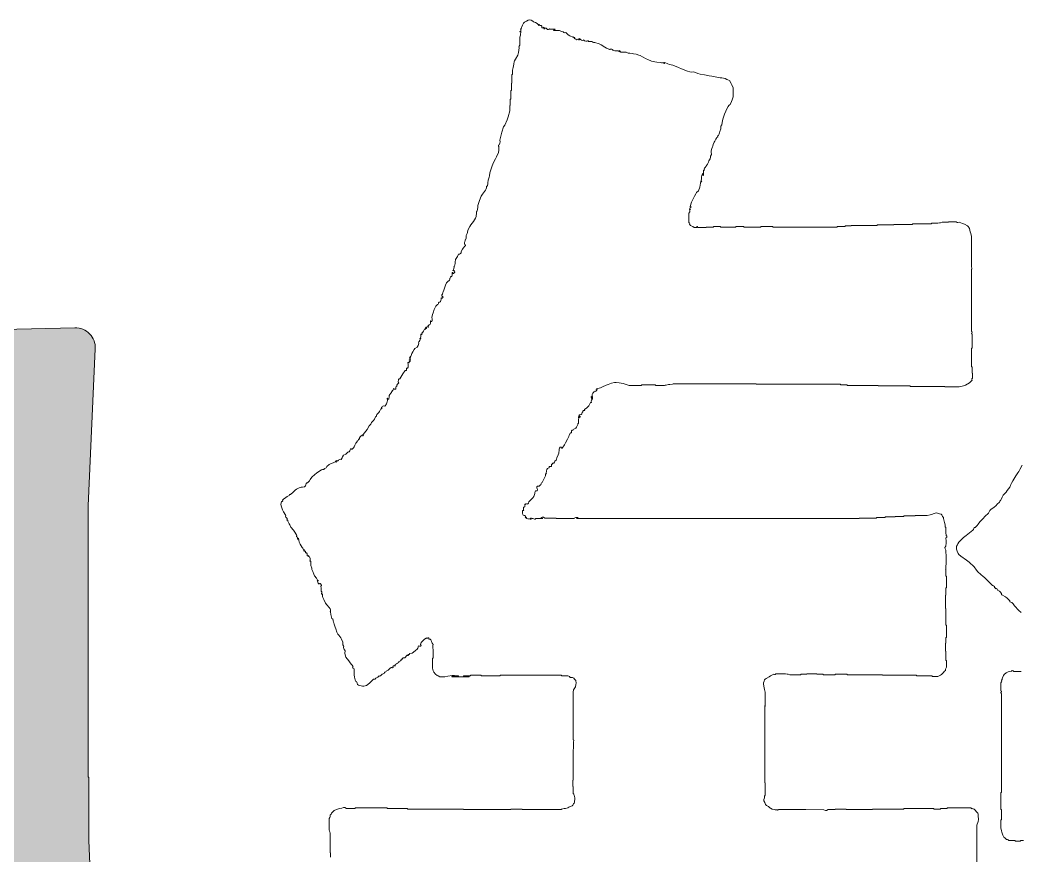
# Model space of a CAD drawing. Extents: x -2876908 to 633791, y -1383861 to 872234.
# Drawn here: x -432017 to -430781, y -1336851 to -1335818 of the extents above; entities that cross this region are included whole.
import ezdxf
from ezdxf.enums import TextEntityAlignment as Align

# ---------------------------------------------------------------- set-up
doc = ezdxf.new("R2010")
doc.units = 0
doc.header["$LTSCALE"] = 5
doc.header["$MEASUREMENT"] = 0
doc.layers.get('0').update_dxf_attribs({"linetype": 'CONTINUOUS', "lineweight": 25})
doc.layers.add('HFZT', color=5, linetype='CONTINUOUS', lineweight=15)
doc.styles.add('TSSD_NORM', font='tssdeng.shx', dxfattribs={"width": 0.7, "bigfont": 'hztxt.shx'})

# ---------------------------------------------------------------- blocks, each defined once
blk = doc.blocks.new('z')
h = blk.add_hatch(color=256)
h.paths.add_polyline_path([(298824.58, 23772.06), (298703.81, 23772.06, -0.414214), (298691.81, 23784.06), (298691.81, 23813.09), (298691.81, 23816.48), (298691.81, 23823.27), (298691.88, 23825.57), (298691.91, 23826.73), (298691.97, 23829.03), (298692.23, 23838.25), (298692.36, 23842.86), (298692.61, 23852.07), (298692.68, 23854.38), (298692.71, 23855.53), (298692.77, 23857.84), (298692.77, 23859.88), (298692.77, 23860.91), (298692.77, 23862.96), (298693.09, 23862.96), (298693.09, 23865.01), (298693.09, 23866.03), (298693.09, 23868.08), (298693.41, 23868.08), (298693.41, 23876.91), (298693.41, 23881.33), (298693.41, 23890.16), (298693.73, 23890.16), (298693.73, 23965.32), (298693.7, 24002.89), (298693.57, 24078.05), (298691.13, 24172.9, -0.429279), (298703.44, 24185.21), (298789.12, 24183.03), (298892.56, 24183.03), (298944.29, 24183.03), (299049.18, 24183.03, 0.414214), (299056.38, 24190.23), (299056.38, 24214.59), (299056.38, 24226.05), (299056.38, 24248.96), (299052.26, 24343.95, -0.427255), (299064.26, 24356.47), (299187.43, 24356.35, -0.422529), (299199.41, 24343.99), (299196.57, 24247.04), (299196.64, 24190.22, 0.413831), (299203.84, 24183.03), (299300.21, 24183.03), (299348.66, 24183.03), (299445.58, 24183.03), (299558.91, 24185.57, -0.434193), (299571.17, 24173.03), (299566.89, 24078.68), (299566.89, 24013.52), (299566.89, 23980.94), (299566.89, 23915.77), (299567.02, 23915.77), (299567.08, 23915.77), (299567.21, 23915.77), (299567.21, 23900.53), (299567.21, 23892.92), (299567.21, 23877.68), (299571.35, 23783.3, -0.427114), (299559.36, 23770.78), (299446.86, 23770.78), (299446.86, 23770.65), (299446.86, 23770.58), (299446.86, 23770.46), (299442.38, 23770.46), (299440.14, 23770.46), (299431.55, 23770.46), (299429.68, 23772.48), (299428.3, 23773.6), (299428.3, 23775.26), (299428.3, 23775.9), (299428.3, 23781.3), (299427.65, 23782.52), (299427.02, 23783.74), (299426.39, 23784.4), (299426.03, 23784.69), (299425.26, 23785.18), (299423.51, 23786.16), (299422.55, 23786.56), (299420.62, 23787.1), (299419.08, 23787.1), (299418.31, 23787.1), (299290.8, 23787.1), (299208.57, 23787.1, 0.414214), (299196.57, 23775.1), (299196.57, 23692.23), (299196.57, 23660.16), (299196.57, 23596.02), (299199.46, 23501.19, -0.423847), (299187.44, 23488.82), (299063.65, 23489.1, -0.427862), (299051.69, 23501.68), (299056.38, 23597.94), (299056.38, 23663.49), (299056.38, 23696.26), (299056.38, 23775.1, 0.414214), (299044.38, 23787.1), (299042.58, 23787.1), (299039.92, 23787.1), (299029.46, 23787.1), (298982.12, 23787.1), (298958.43, 23787.1), (298833.95, 23787.1), (298833.18, 23786.87), (298832.64, 23786.45), (298832.01, 23785.5), (298830.55, 23781.48), (298829.94, 23779.42), (298828.68, 23774.05), (298826.56, 23773.02)])
h.paths.add_polyline_path([(299203.77, 24070.04), (299298.73, 24070.04), (299331.57, 24070.04), (299422.7, 24070.04, -0.414214), (299429.9, 24062.84), (299429.9, 23979.27), (299429.9, 23955.65), (299429.9, 23910.17, -0.414214), (299422.7, 23902.97), (299290.48, 23902.97), (299203.77, 23902.97, -0.414214), (299196.57, 23910.17), (299196.57, 23960.19), (299196.57, 23984.01), (299196.57, 24062.84, -0.414214)], flags=16)
h.paths.add_polyline_path([(299056.38, 24062.52), (299056.38, 23977.67), (299056.38, 23954.85), (299056.38, 23910.49, -0.414214), (299049.18, 23903.29), (298835.04, 23903.29, -0.414214), (298827.84, 23910.49), (298827.84, 23973.45), (298827.84, 24001.16), (298827.84, 24062.52, -0.414214), (298835.04, 24069.72), (299049.18, 24069.72, -0.414214)], flags=16)
for points in [[(300127.53, 24102.99), (300126.12, 24100.45), (300125.7, 24099.63), (300125.44, 24099.23), (300124.84, 24098.53), (300123.7, 24096.6), (300123.13, 24095.64), (300121.96, 24093.73), (300121.19, 24092.19), (300120.81, 24091.42), (300120.04, 24089.89), (300118.62, 24087.88), (300117.84, 24086.92), (300116.2, 24085.09), (300115.56, 24083.81), (300115.24, 24083.17), (300114.6, 24081.89), (300114.24, 24081.6), (300114.09, 24081.37), (300113.96, 24080.93), (300112.61, 24079.58), (300111.94, 24078.91), (300110.6, 24077.56), (300108.97, 24076.58), (300108.22, 24075.83), (300107.24, 24074.2), (300105.19, 24072.16), (300104.16, 24071.13), (300102.12, 24069.08), (300101.14, 24067.55), (300100.55, 24066.82), (300099.24, 24065.56), (300099.04, 24065.56), (300098.95, 24065.56), (300098.76, 24065.56), (300098.35, 24064.5), (300097.93, 24063.97), (300097, 24063.32), (300093.84, 24060.88), (300092.32, 24059.55), (300089.47, 24056.76), (300088.99, 24055.78), (300088.74, 24055.3), (300088.19, 24054.36), (300088.03, 24053.21), (300088.1, 24052.56), (300088.51, 24051.48), (300089.09, 24050.08), (300089.59, 24049.41), (300090.75, 24048.44), (300094.07, 24046.03), (300095.68, 24044.74), (300098.76, 24042.04), (300100.12, 24040), (300100.94, 24039.05), (300102.76, 24037.4), (300104.16, 24036.24), (300104.83, 24035.63), (300106.12, 24034.36), (300107.53, 24032.95), (300108.23, 24032.24), (300109.64, 24030.83), (300110.39, 24030.66), (300110.83, 24030.16), (300110.92, 24029.39), (300111.17, 24029.39), (300111.3, 24029.39), (300111.56, 24029.39), (300111.46, 24029.15), (300111.51, 24028.92), (300111.72, 24028.75), (300111.77, 24028.95), (300112.04, 24029.04), (300112.2, 24028.91), (300112.66, 24028.68), (300112.87, 24028.31), (300112.84, 24027.79), (300113.9, 24027.39), (300114.43, 24026.97), (300115.08, 24026.03), (300115.1, 24025.69), (300115.18, 24025.5), (300115.4, 24025.23), (300117.52, 24024.07), (300118.52, 24023.3), (300120.2, 24021.55), (300120.2, 24021.36), (300120.2, 24021.26), (300120.2, 24021.07), (300121.41, 24020.55), (300122, 24020.07), (300122.76, 24018.99), (300122.7, 24018.8), (300122.76, 24018.63), (300122.92, 24018.51), (300125.55, 24015.89), (300126.86, 24014.57)], [(300126.86, 23979.14), (300125.39, 23979.14), (300122.44, 23979.14), (300122.18, 23979.59), (300121.52, 23979.67), (300121.16, 23979.3), (300119.83, 23979.17), (300119.14, 23978.97), (300117.96, 23978.34), (300116.8, 23977.38), (300116.3, 23976.7), (300115.72, 23975.3), (300115.63, 23974.74), (300115.48, 23974.43), (300115.08, 23974.02), (300115.33, 23973.42), (300115.22, 23972.88), (300114.76, 23972.42), (300114.76, 23970.5), (300114.76, 23969.54), (300114.76, 23967.62), (300115.1, 23967.44), (300115.18, 23966.95), (300114.92, 23966.66), (300114.74, 23966.46), (300114.83, 23966.11), (300115.08, 23966.02), (300115.08, 23942.21), (300115.08, 23930.3), (300115.08, 23906.49), (300114.95, 23906.49), (300114.89, 23906.49), (300114.76, 23906.49), (300114.76, 23902.39), (300114.76, 23900.34), (300114.76, 23896.24), (300114.89, 23896.24), (300114.95, 23896.24), (300115.08, 23896.24), (300115.08, 23893.81), (300115.08, 23892.6), (300115.08, 23890.16), (300114.95, 23890.16), (300114.89, 23890.16), (300114.76, 23890.16), (300114.76, 23888.24), (300114.76, 23887.28), (300114.76, 23885.36), (300115.1, 23883.55), (300115.32, 23882.64), (300115.88, 23880.88), (300116.6, 23879.72), (300117.07, 23879.19), (300118.12, 23878.32), (300118.75, 23878.26), (300119.1, 23878.11), (300119.56, 23877.68), (300121.1, 23877.68), (300121.86, 23877.68), (300123.4, 23877.68), (300123.4, 23877.55), (300123.4, 23877.49), (300123.4, 23877.36), (300124.68, 23877.36), (300125.32, 23877.36), (300126.6, 23877.36), (300126.6, 23877.49), (300126.6, 23877.55), (300126.6, 23877.68), (300128.27, 23877.68)], [(300100.36, 23856.49), (300100.36, 23886.96), (300101.06, 23889.05), (300101.23, 23890.2), (300101.16, 23892.4), (300101.06, 23893.49), (300100.84, 23894.08), (300100.2, 23894.96), (300099.32, 23895.97), (300098.71, 23896.4), (300097.48, 23896.88), (300097.23, 23896.74), (300096.87, 23896.92), (300096.83, 23897.2), (300091.07, 23897.2), (300088.19, 23897.2), (300082.43, 23897.2), (300082.43, 23897.08), (300082.43, 23897.01), (300082.43, 23896.88), (300080.9, 23896.88), (300080.13, 23896.88), (300078.59, 23896.88), (300078.59, 23896.76), (300078.59, 23896.69), (300078.59, 23896.56), (300076.93, 23896.56), (300076.09, 23896.56), (300074.43, 23896.56), (300074.43, 23896.69), (300074.43, 23896.76), (300074.43, 23896.88), (300067.26, 23896.88), (300063.68, 23896.88), (300056.51, 23896.88), (300056.51, 23896.76), (300056.51, 23896.69), (300056.51, 23896.56), (300048.95, 23896.56), (300045.18, 23896.56), (300037.62, 23896.56), (300037.62, 23896.44), (300037.62, 23896.37), (300037.62, 23896.24), (300031.35, 23896.24), (300028.21, 23896.24), (300021.94, 23896.24), (300021.94, 23896.37), (300021.94, 23896.44), (300021.94, 23896.56), (300019.25, 23896.56), (300017.91, 23896.56), (300015.22, 23896.56), (300015.22, 23896.44), (300015.22, 23896.37), (300015.22, 23896.24), (300013.55, 23896.24), (300012.72, 23896.24), (300011.06, 23896.24), (300010.17, 23895.72), (300009.44, 23895.67), (300008.5, 23896.08), (299997.61, 23896.21), (299992.17, 23896.24), (299981.29, 23896.24), (299981.2, 23896), (299980.85, 23895.91), (299980.65, 23896.08), (299979.36, 23896.16), (299978.71, 23896.26), (299977.45, 23896.56), (299976.52, 23897.09), (299976.07, 23897.38), (299975.21, 23898), (299974.06, 23898.64), (299973.52, 23899.21), (299972.97, 23900.41), (299972.42, 23901.42), (299972.38, 23902.21), (299972.81, 23903.29), (299972.82, 23903.95), (299972.93, 23904.32), (299973.29, 23904.89), (299973.29, 23907.83), (299973.29, 23909.3), (299973.29, 23912.25), (299973.16, 23912.25), (299973.1, 23912.25), (299972.97, 23912.25), (299972.97, 23930.56), (299972.97, 23939.71), (299972.97, 23958.02), (299973.11, 23958.03), (299973.2, 23958.22), (299973.13, 23958.34), (299973.05, 23958.46), (299973.15, 23958.64), (299973.29, 23958.66), (299973.29, 23961.79), (299973.29, 23963.36), (299973.29, 23966.5), (299973.22, 23966.82), (299973.19, 23966.98), (299973.13, 23967.3), (299972.87, 23968.58), (299972.74, 23969.22), (299972.49, 23970.5), (299972.18, 23971.61), (299972.22, 23972.31), (299972.65, 23973.38), (299972.93, 23974.11), (299973.18, 23974.47), (299973.77, 23974.98), (299975.59, 23976.06), (299976.52, 23976.58), (299978.41, 23977.54), (299978.9, 23977.34), (299979.35, 23977.46), (299979.69, 23977.86), (299981.99, 23977.86), (299983.15, 23977.86), (299985.45, 23977.86), (299986.47, 23977.61), (299986.99, 23977.48), (299988.01, 23977.22), (299990.7, 23977.22), (299992.04, 23977.22), (299994.73, 23977.22), (299994.73, 23977.35), (299994.73, 23977.41), (299994.73, 23977.54), (299996.14, 23977.54), (299996.84, 23977.54), (299998.25, 23977.54), (299998.25, 23977.67), (299998.25, 23977.73), (299998.25, 23977.86), (300000.69, 23977.86), (300001.9, 23977.86), (300004.33, 23977.86), (300004.33, 23977.73), (300004.33, 23977.67), (300004.33, 23977.54), (300005.87, 23977.54), (300006.64, 23977.54), (300008.17, 23977.54), (300008.17, 23977.41), (300008.17, 23977.35), (300008.17, 23977.22), (300010.99, 23977.22), (300012.4, 23977.22), (300015.22, 23977.22), (300015.22, 23977.35), (300015.22, 23977.41), (300015.22, 23977.54), (300018.16, 23977.54), (300019.63, 23977.54), (300022.58, 23977.54), (300022.58, 23977.41), (300022.58, 23977.35), (300022.58, 23977.22), (300031.03, 23977.22), (300035.25, 23977.22), (300043.7, 23977.22), (300043.7, 23977.09), (300043.7, 23977.03), (300043.7, 23976.9), (300051.9, 23976.9), (300055.99, 23976.9), (300064.19, 23976.9), (300064.19, 23976.77), (300064.19, 23976.71), (300064.19, 23976.58), (300067.9, 23976.58), (300069.76, 23976.58), (300073.47, 23976.58), (300073.47, 23976.45), (300073.47, 23976.39), (300073.47, 23976.26), (300074.88, 23976.26), (300075.58, 23976.26), (300076.99, 23976.26), (300078.47, 23976.92), (300079.18, 23977.39), (300080.35, 23978.5), (300080.65, 23979.11), (300080.91, 23979.4), (300081.47, 23979.78), (300081.49, 23980.59), (300081.64, 23981.05), (300082.11, 23981.7), (300082.11, 23983.37), (300082.11, 23984.2), (300082.11, 23985.86), (300081.98, 23985.86), (300081.92, 23985.86), (300081.79, 23985.86), (300081.79, 23988.04), (300081.79, 23989.13), (300081.79, 23991.31), (300081.66, 23991.31), (300081.6, 23991.31), (300081.47, 23991.31), (300081.47, 23993.23), (300081.47, 23994.19), (300081.47, 23996.11), (300081.6, 23996.11), (300081.66, 23996.11), (300081.79, 23996.11), (300081.79, 23997.52), (300081.79, 23998.22), (300081.79, 23999.63), (300081.92, 23999.63), (300081.98, 23999.63), (300082.11, 23999.63), (300082.11, 24002.57), (300082.11, 24004.04), (300082.11, 24006.99), (300081.98, 24006.99), (300081.92, 24006.99), (300081.79, 24006.99), (300081.79, 24010.96), (300081.79, 24012.94), (300081.79, 24016.91), (300081.66, 24016.91), (300081.6, 24016.91), (300081.47, 24016.91), (300081.47, 24020.11), (300081.47, 24021.71), (300081.47, 24024.91), (300081.6, 24024.91), (300081.66, 24024.91), (300081.79, 24024.91), (300081.79, 24026.71), (300081.79, 24027.6), (300081.79, 24029.39), (300081.92, 24029.39), (300081.98, 24029.39), (300082.11, 24029.39), (300082.11, 24032.21), (300082.11, 24033.62), (300082.11, 24036.44), (300081.98, 24036.44), (300081.92, 24036.44), (300081.79, 24036.44), (300081.79, 24038.1), (300081.79, 24038.93), (300081.79, 24040.6), (300081.65, 24040.61), (300081.56, 24040.79), (300081.63, 24040.92), (300081.89, 24045.39), (300081.93, 24047.64), (300081.79, 24052.12), (300081.24, 24052.82), (300081.18, 24053.58), (300081.63, 24054.36), (300081.88, 24056.39), (300081.91, 24057.43), (300081.79, 24059.48), (300082.24, 24059.74), (300082.32, 24060.4), (300081.95, 24060.76), (300081.69, 24062.66), (300081.66, 24063.65), (300081.79, 24065.56), (300081.35, 24066.06), (300081.22, 24066.5), (300081.31, 24067.16), (300080.93, 24068.7), (300080.74, 24069.47), (300080.35, 24071), (300080.35, 24071.58), (300080.17, 24071.94), (300079.71, 24072.28), (300079.34, 24073.16), (300078.86, 24073.6), (300077.95, 24073.88), (300076.76, 24074.35), (300075.98, 24074.39), (300074.75, 24074.04), (300073.12, 24073.5), (300072.28, 24073.27), (300070.59, 24072.92), (300067.64, 24072.92), (300066.17, 24072.92), (300063.23, 24072.92), (300063.23, 24072.8), (300063.23, 24072.73), (300063.23, 24072.6), (300060.54, 24072.6), (300059.19, 24072.6), (300056.51, 24072.6), (300056.51, 24072.48), (300056.51, 24072.41), (300056.51, 24072.28), (300054.46, 24072.28), (300053.43, 24072.28), (300051.38, 24072.28), (300051.38, 24072.16), (300051.38, 24072.09), (300051.38, 24071.96), (300048.95, 24071.96), (300047.74, 24071.96), (300045.3, 24071.96), (300045.3, 24071.84), (300045.3, 24071.77), (300045.3, 24071.64), (300043.25, 24071.64), (300042.23, 24071.64), (300040.18, 24071.64), (300040.18, 24071.52), (300040.18, 24071.45), (300040.18, 24071.32), (300035.96, 24071.32), (300033.84, 24071.32), (300029.62, 24071.32), (300029.62, 24071.2), (300029.62, 24071.13), (300029.62, 24071), (299961.76, 24071), (299927.84, 24071), (299859.98, 24071), (299860.37, 24071.26), (299860.56, 24071.39), (299860.94, 24071.64), (299860.04, 24071.68), (299859.56, 24071.61), (299858.7, 24071.32), (299858.7, 24071.2), (299858.7, 24071.13), (299858.7, 24071), (299854.35, 24071), (299852.17, 24071), (299847.82, 24071), (299847.82, 24071.13), (299847.82, 24071.2), (299847.82, 24071.32), (299845.13, 24071.32), (299843.79, 24071.32), (299841.1, 24071.32), (299840.22, 24071.85), (299839.48, 24071.89), (299838.54, 24071.48), (299839.08, 24071.46), (299839.39, 24071.34), (299839.82, 24071), (299838.15, 24071), (299837.32, 24071), (299835.66, 24071), (299835.28, 24070.65), (299834.83, 24070.59), (299834.38, 24070.84), (299833.72, 24070.99), (299833.4, 24071.08), (299832.78, 24071.32), (299832.92, 24071.08), (299832.74, 24070.71), (299832.46, 24070.68), (299832.6, 24070.93), (299832.42, 24071.29), (299832.14, 24071.32), (299832.14, 24071.07), (299832.14, 24070.94), (299832.14, 24070.68), (299831.23, 24070.76), (299830.78, 24070.82), (299829.9, 24071), (299829.9, 24071.26), (299829.9, 24071.39), (299829.9, 24071.64), (299829.65, 24071.54), (299829.42, 24071.6), (299829.26, 24071.8), (299829.45, 24071.85), (299829.54, 24072.13), (299829.42, 24072.28), (299829.27, 24072.63), (299828.99, 24072.8), (299828.62, 24072.76), (299828.03, 24073.13), (299827.77, 24073.52), (299827.66, 24074.2), (299827.66, 24074.84), (299827.66, 24075.16), (299827.66, 24075.8), (299827.91, 24075.8), (299828.04, 24075.8), (299828.3, 24075.8), (299828.26, 24076.32), (299828.23, 24076.58), (299828.14, 24077.08), (299828.25, 24077.57), (299828.48, 24077.84), (299828.94, 24078.05), (299828.97, 24078.56), (299829, 24078.82), (299829.1, 24079.33), (299828.97, 24079.39), (299828.92, 24079.5), (299828.94, 24079.65), (299829.32, 24079.73), (299829.51, 24079.76), (299829.9, 24079.81), (299830.44, 24079.75), (299830.8, 24079.89), (299831.18, 24080.29), (299831.44, 24081.12), (299831.75, 24081.54), (299832.46, 24082.05), (299833.75, 24083.44), (299834.3, 24084.29), (299835.02, 24086.05), (299835.07, 24086.7), (299835.13, 24087.03), (299835.34, 24087.65), (299835.72, 24087.65), (299835.91, 24087.65), (299836.3, 24087.65), (299836.52, 24088.11), (299836.56, 24088.42), (299836.46, 24088.93), (299836.14, 24089.49), (299836.2, 24090.04), (299836.62, 24090.53), (299837.19, 24090.38), (299837.6, 24090.48), (299838.06, 24090.85), (299838.38, 24091.17), (299838.54, 24091.33), (299838.86, 24091.65), (299838.75, 24092.12), (299838.92, 24092.52), (299839.34, 24092.77), (299840.18, 24094.3), (299840.59, 24095.07), (299841.42, 24096.61), (299841.42, 24097.12), (299841.42, 24097.38), (299841.42, 24097.89), (299841.66, 24097.79), (299841.89, 24097.85), (299842.06, 24098.05), (299841.86, 24098.1), (299841.77, 24098.37), (299841.9, 24098.53), (299841.93, 24099.31), (299842, 24099.7), (299842.22, 24100.45), (299842.57, 24101.05), (299842.97, 24101.32), (299843.66, 24101.41), (299843.66, 24101.79), (299843.66, 24101.99), (299843.66, 24102.37), (299844.17, 24102.37), (299844.43, 24102.37), (299844.94, 24102.37), (299845.02, 24102.75), (299845.05, 24102.94), (299845.1, 24103.33), (299844.97, 24103.4), (299844.92, 24103.51), (299844.94, 24103.65), (299845.19, 24103.65), (299845.32, 24103.65), (299845.58, 24103.65), (299845.58, 24103.91), (299845.58, 24104.03), (299845.58, 24104.29), (299846.34, 24104.38), (299846.84, 24104.82), (299847.02, 24105.57), (299847.74, 24106.14), (299848.05, 24106.6), (299848.3, 24107.49), (299849.06, 24109.33), (299849.33, 24110.32), (299849.58, 24112.29), (299849.66, 24112.98), (299849.8, 24113.34), (299850.22, 24113.89), (299850.54, 24113.89), (299850.7, 24113.89), (299851.02, 24113.89), (299850.87, 24113.65), (299851.06, 24113.28), (299851.34, 24113.25), (299852.75, 24115.38), (299853.43, 24116.47), (299854.7, 24118.69), (299855.32, 24120.27), (299855.67, 24121.04), (299856.46, 24122.53), (299856.72, 24122.53), (299856.85, 24122.53), (299857.1, 24122.53), (299856.95, 24123.17), (299857.04, 24123.61), (299857.42, 24124.14), (299857.84, 24124.06), (299858.19, 24124.23), (299858.38, 24124.62), (299859.53, 24125.25), (299860.07, 24125.82), (299860.62, 24127.02), (299860.71, 24127.58), (299860.86, 24127.89), (299861.26, 24128.3), (299861.21, 24129.58), (299861.24, 24130.23), (299861.42, 24131.5), (299861.22, 24131.65), (299861.22, 24131.98), (299861.42, 24132.14), (299861.57, 24131.82), (299861.9, 24131.69), (299862.22, 24131.82), (299862.22, 24132.07), (299862.22, 24132.2), (299862.22, 24132.46), (299861.97, 24132.46), (299861.84, 24132.46), (299861.58, 24132.46), (299861.46, 24132.78), (299861.59, 24133.11), (299861.9, 24133.26), (299862.73, 24133.49), (299863.18, 24133.9), (299863.5, 24134.7), (299863.78, 24135.2), (299863.91, 24135.46), (299864.14, 24135.98), (299864.52, 24135.86), (299864.79, 24135.91), (299865.1, 24136.14), (299864.91, 24136.19), (299864.82, 24136.46), (299864.94, 24136.62), (299865.96, 24137.38), (299866.45, 24137.8), (299867.34, 24138.7), (299867.74, 24139.56), (299867.97, 24139.97), (299868.46, 24140.78), (299868.66, 24140.78), (299868.75, 24140.78), (299868.94, 24140.78), (299868.8, 24141.56), (299868.93, 24142.08), (299869.42, 24142.7), (299869.55, 24142.77), (299869.6, 24142.88), (299869.58, 24143.02), (299869.34, 24142.87), (299868.97, 24143.05), (299868.94, 24143.34), (299869.19, 24143.19), (299869.55, 24143.38), (299869.58, 24143.66), (299869.33, 24143.66), (299869.2, 24143.66), (299868.94, 24143.66), (299868.84, 24143.9), (299868.9, 24144.13), (299869.1, 24144.3), (299869.22, 24144.1), (299869.36, 24144.01), (299869.58, 24143.98), (299869.4, 24144.93), (299869.48, 24145.51), (299869.9, 24146.38), (299870.24, 24146.77), (299870.37, 24147.01), (299870.54, 24147.5), (299871.21, 24147.41), (299871.64, 24147.54), (299872.14, 24147.98), (299871.95, 24148.1), (299871.86, 24148.23), (299871.82, 24148.46), (299872.07, 24148.36), (299872.3, 24148.42), (299872.47, 24148.62), (299872.27, 24148.74), (299872.18, 24148.87), (299872.14, 24149.1), (299873.61, 24149.27), (299874.37, 24149.51), (299875.67, 24150.22), (299877.84, 24151.07), (299878.93, 24151.48), (299881.11, 24152.3), (299882.86, 24152.66), (299883.81, 24152.69), (299885.59, 24152.46), (299888.05, 24152.03), (299889.27, 24151.74), (299891.67, 24151.02), (299894.61, 24151.02), (299896.09, 24151.02), (299899.03, 24151.02), (299899.03, 24151.15), (299899.03, 24151.21), (299899.03, 24151.34), (299902.36, 24151.34), (299904.02, 24151.34), (299907.35, 24151.34), (299907.35, 24151.21), (299907.35, 24151.15), (299907.35, 24151.02), (299909.53, 24151.02), (299910.62, 24151.02), (299912.79, 24151.02), (299913.18, 24151.09), (299913.37, 24151.12), (299913.75, 24151.18), (299915.29, 24151.44), (299916.06, 24151.57), (299917.6, 24151.82), (299917.98, 24151.89), (299918.17, 24151.92), (299918.56, 24151.98), (299938.27, 24151.98), (299948.13, 24151.98), (299967.85, 24151.98), (299967.85, 24151.85), (299967.85, 24151.79), (299967.85, 24151.66), (299988.07, 24151.66), (299998.19, 24151.66), (300018.42, 24151.66), (300018.42, 24151.53), (300018.42, 24151.47), (300018.42, 24151.34), (300020.08, 24151.34), (300020.91, 24151.34), (300022.58, 24151.34), (300022.58, 24151.21), (300022.58, 24151.15), (300022.58, 24151.02), (300030, 24151.02), (300033.72, 24151.02), (300041.14, 24151.02), (300041.14, 24150.89), (300041.14, 24150.83), (300041.14, 24150.7), (300048.82, 24150.7), (300052.67, 24150.7), (300060.35, 24150.7), (300060.35, 24150.57), (300060.35, 24150.51), (300060.35, 24150.38), (300068.67, 24150.38), (300072.83, 24150.38), (300081.15, 24150.38), (300081.15, 24150.25), (300081.15, 24150.19), (300081.15, 24150.06), (300084.61, 24150.06), (300086.34, 24150.06), (300089.79, 24150.06), (300092.33, 24150.69), (300093.59, 24151.19), (300095.87, 24152.46), (300096.52, 24153.16), (300096.84, 24153.52), (300097.48, 24154.22), (300097.25, 24154.56), (300097.41, 24155.04), (300097.8, 24155.18), (300097.8, 24156.46), (300097.8, 24157.1), (300097.8, 24158.38), (300097.67, 24158.38), (300097.6, 24158.38), (300097.48, 24158.38), (300097.48, 24159.92), (300097.48, 24160.69), (300097.48, 24162.22), (300097.35, 24162.22), (300097.28, 24162.22), (300097.15, 24162.22), (300097.15, 24166.7), (300097.15, 24168.95), (300097.15, 24173.43), (300097.28, 24173.43), (300097.35, 24173.43), (300097.48, 24173.43), (300097.48, 24176.75), (300097.48, 24178.42), (300097.48, 24181.75), (300097.23, 24181.84), (300097.14, 24182.19), (300097.31, 24182.39), (300097.58, 24182.67), (300097.5, 24183.16), (300097.15, 24183.35), (300097.15, 24198.33), (300097.15, 24205.82), (300097.15, 24220.8), (300097.3, 24220.81), (300097.39, 24220.99), (300097.31, 24221.12), (300097.16, 24222.39), (300097.13, 24223.04), (300097.15, 24224.32), (300097.15, 24230.72), (300097.15, 24233.92), (300097.15, 24240.32), (300096.66, 24242.24), (300096.4, 24243.21), (300095.87, 24245.12), (300095.59, 24245.85), (300095.34, 24246.21), (300094.75, 24246.72), (300092.83, 24247.85), (300091.77, 24248.31), (300089.63, 24248.96), (300088.95, 24248.75), (300088.44, 24248.85), (300087.87, 24249.28), (300086.08, 24249.28), (300085.18, 24249.28), (300083.39, 24249.28), (300083.39, 24249.16), (300083.39, 24249.09), (300083.39, 24248.96), (300081.86, 24248.96), (300081.09, 24248.96), (300079.55, 24248.96), (300078.53, 24248.71), (300078.01, 24248.58), (300076.99, 24248.32), (300075.45, 24248.32), (300074.69, 24248.32), (300073.15, 24248.32), (300073.15, 24248.19), (300073.15, 24248.13), (300073.15, 24248), (300068.54, 24248), (300066.24, 24248), (300061.63, 24248), (300061.63, 24247.87), (300061.63, 24247.81), (300061.63, 24247.68), (300057.15, 24247.68), (300054.91, 24247.68), (300050.42, 24247.68), (300050.42, 24247.55), (300050.42, 24247.49), (300050.42, 24247.36), (300046.46, 24247.36), (300044.47, 24247.36), (300040.5, 24247.36), (300040.5, 24247.23), (300040.5, 24247.17), (300040.5, 24247.04), (300034.23, 24247.04), (300031.09, 24247.04), (300024.82, 24247.04), (300024.82, 24246.91), (300024.82, 24246.85), (300024.82, 24246.72), (300023.41, 24246.72), (300022.71, 24246.72), (300021.3, 24246.72), (300021.3, 24246.59), (300021.3, 24246.53), (300021.3, 24246.4), (300019.38, 24246.4), (300018.42, 24246.4), (300016.5, 24246.4), (300016.5, 24246.27), (300016.5, 24246.21), (300016.5, 24246.08), (300001.01, 24246.08), (299993.26, 24246.08), (299977.77, 24246.08), (299977.77, 24246.21), (299977.77, 24246.27), (299977.77, 24246.4), (299974.95, 24246.4), (299973.54, 24246.4), (299970.73, 24246.4), (299970.73, 24246.27), (299970.73, 24246.21), (299970.73, 24246.08), (299966.63, 24246.08), (299964.58, 24246.08), (299960.48, 24246.08), (299960.48, 24246.21), (299960.48, 24246.27), (299960.48, 24246.4), (299958.56, 24246.4), (299957.6, 24246.4), (299955.68, 24246.4), (299955.68, 24246.27), (299955.68, 24246.21), (299955.68, 24246.08), (299951.97, 24246.08), (299950.11, 24246.08), (299946.4, 24246.08), (299946.4, 24246.21), (299946.4, 24246.27), (299946.4, 24246.4), (299944.74, 24246.4), (299943.9, 24246.4), (299942.24, 24246.4), (299942.24, 24246.27), (299942.24, 24246.21), (299942.24, 24246.08), (299940.45, 24246.08), (299939.55, 24246.08), (299937.76, 24246.08), (299937.76, 24245.95), (299937.76, 24245.89), (299937.76, 24245.76), (299935.71, 24245.76), (299934.69, 24245.76), (299932.64, 24245.76), (299932.78, 24246.01), (299932.6, 24246.37), (299932.32, 24246.4), (299932.32, 24246.15), (299932.32, 24246.02), (299932.32, 24245.76), (299931.26, 24245.74), (299930.68, 24245.88), (299929.76, 24246.4), (299928.87, 24246.78), (299928.45, 24247.1), (299927.84, 24247.84), (299928.02, 24248.13), (299927.85, 24248.56), (299927.52, 24248.64), (299927.52, 24250.95), (299927.52, 24252.1), (299927.52, 24254.4), (299928.01, 24255.16), (299928.1, 24255.78), (299927.84, 24256.64), (299928.08, 24256.54), (299928.31, 24256.6), (299928.48, 24256.8), (299928.11, 24257.1), (299928, 24257.48), (299928.16, 24257.92), (299928.4, 24257.78), (299928.77, 24257.96), (299928.8, 24258.24), (299928.55, 24258.14), (299928.33, 24258.2), (299928.16, 24258.41), (299929.06, 24260.97), (299929.61, 24262.24), (299930.88, 24264.65), (299931.61, 24266.07), (299932.12, 24266.74), (299933.28, 24267.85), (299933.95, 24270.12), (299934.24, 24271.28), (299934.72, 24273.61), (299934.84, 24273.41), (299934.97, 24273.32), (299935.2, 24273.29), (299934.87, 24273.84), (299934.83, 24274.28), (299935.04, 24274.89), (299935.14, 24276.33), (299935.31, 24277.07), (299935.84, 24278.41), (299935.64, 24277.92), (299935.75, 24277.47), (299936.16, 24277.13), (299936.16, 24278.41), (299936.16, 24279.05), (299936.16, 24280.33), (299936.42, 24280.33), (299936.54, 24280.33), (299936.8, 24280.33), (299936.71, 24280.99), (299936.84, 24281.43), (299937.28, 24281.93), (299937.79, 24282.7), (299938.05, 24283.08), (299938.56, 24283.85), (299939.2, 24285.13), (299939.52, 24285.77), (299940.16, 24287.05), (299940.36, 24288.11), (299940.52, 24288.63), (299940.96, 24289.61), (299940.87, 24291.09), (299940.94, 24291.86), (299941.28, 24293.29), (299941.6, 24294.25), (299941.76, 24294.73), (299942.08, 24295.69), (299942.72, 24296.97), (299943.04, 24297.61), (299943.68, 24298.89), (299944.01, 24299.49), (299944.26, 24299.77), (299944.8, 24300.17), (299944.73, 24300.6), (299944.9, 24300.94), (299945.28, 24301.13), (299945.85, 24302.67), (299946.14, 24303.44), (299946.72, 24304.98), (299946.63, 24306.01), (299946.74, 24306.6), (299947.2, 24307.54), (299947.68, 24310.13), (299948.01, 24311.42), (299948.8, 24313.94), (299949.7, 24315.73), (299950.15, 24316.63), (299951.04, 24318.42), (299951.37, 24319.01), (299951.62, 24319.29), (299952.16, 24319.7), (299953.06, 24321.49), (299953.45, 24322.43), (299954.08, 24324.34), (299954.08, 24326.45), (299954.08, 24327.51), (299954.08, 24329.62), (299953.29, 24331.46), (299952.84, 24332.36), (299951.84, 24334.1), (299950.77, 24334.5), (299950.25, 24334.76), (299949.28, 24335.38), (299947.22, 24335.61), (299946.19, 24335.77), (299944.16, 24336.18), (299941.22, 24336.7), (299939.74, 24336.96), (299936.8, 24337.46), (299934.18, 24337.89), (299932.87, 24338.25), (299930.4, 24339.22), (299928.85, 24339.16), (299928.04, 24339.26), (299926.56, 24339.7), (299923.04, 24341.2), (299921.28, 24341.93), (299917.75, 24343.38), (299915.84, 24343.74), (299914.89, 24344.03), (299913.11, 24344.82), (299913.04, 24344.95), (299912.94, 24345), (299912.79, 24344.98), (299912.94, 24344.74), (299912.76, 24344.37), (299912.47, 24344.34), (299912.47, 24344.6), (299912.47, 24344.73), (299912.47, 24344.98), (299911.63, 24344.68), (299911.11, 24344.65), (299910.23, 24344.82), (299908.16, 24345.06), (299907.13, 24345.25), (299905.11, 24345.78), (299902.88, 24346.68), (299901.78, 24347.19), (299899.67, 24348.35), (299898.17, 24349.07), (299897.4, 24349.4), (299895.83, 24349.95), (299894.29, 24350.2), (299893.53, 24350.33), (299891.99, 24350.59), (299891.08, 24350.5), (299890.55, 24350.62), (299889.75, 24351.07), (299888.47, 24351.07), (299887.83, 24351.07), (299886.55, 24351.07), (299886.52, 24351.35), (299886.15, 24351.53), (299885.91, 24351.39), (299886.01, 24351.63), (299885.95, 24351.86), (299885.75, 24352.03), (299885.6, 24351.73), (299885.19, 24351.65), (299884.95, 24351.87), (299883.67, 24351.82), (299883.02, 24351.85), (299881.75, 24352.03), (299881.75, 24352.28), (299881.75, 24352.41), (299881.75, 24352.67), (299881.13, 24352.85), (299880.79, 24352.89), (299880.15, 24352.83), (299880.02, 24352.76), (299879.95, 24352.73), (299879.83, 24352.67), (299878.67, 24353.24), (299878.1, 24353.53), (299876.95, 24354.11), (299874.77, 24355.54), (299873.53, 24356.1), (299871.02, 24356.83), (299870.28, 24356.87), (299869.87, 24357.02), (299869.26, 24357.47), (299868.37, 24357.47), (299867.92, 24357.47), (299867.02, 24357.47), (299867.02, 24357.72), (299867.02, 24357.85), (299867.02, 24358.11), (299866.18, 24357.81), (299865.66, 24357.77), (299864.78, 24357.95), (299864.58, 24358.06), (299864.49, 24358.2), (299864.46, 24358.43), (299863.65, 24358.2), (299863.09, 24358.29), (299862.38, 24358.75), (299862.19, 24358.94), (299862.09, 24359.04), (299861.9, 24359.23), (299861.9, 24358.91), (299861.9, 24358.75), (299861.9, 24358.43), (299861.65, 24358.43), (299861.52, 24358.43), (299861.26, 24358.43), (299861.36, 24358.67), (299861.31, 24358.9), (299861.1, 24359.07), (299860.73, 24358.62), (299860.12, 24358.55), (299859.66, 24358.91), (299859.28, 24359.04), (299859.09, 24359.1), (299858.7, 24359.23), (299858.99, 24359.37), (299859.08, 24359.78), (299858.86, 24360.03), (299858.81, 24359.83), (299858.54, 24359.74), (299858.38, 24359.87), (299858.32, 24360.15), (299858, 24360.31), (299857.74, 24360.19), (299855.91, 24360.96), (299855.02, 24361.54), (299853.58, 24362.91), (299852.92, 24362.82), (299852.48, 24362.95), (299851.98, 24363.39), (299851.05, 24363.58), (299850.58, 24363.75), (299849.74, 24364.19), (299848.33, 24364.19), (299847.63, 24364.19), (299846.22, 24364.19), (299846.6, 24364.44), (299846.8, 24364.57), (299847.18, 24364.83), (299845.9, 24364.83), (299845.26, 24364.83), (299843.98, 24364.83), (299843.96, 24364.97), (299843.78, 24365.06), (299843.66, 24364.99), (299843.2, 24364.63), (299842.59, 24364.7), (299842.22, 24365.15), (299841.82, 24365.48), (299841.59, 24365.62), (299841.1, 24365.79), (299841.1, 24365.53), (299841.1, 24365.4), (299841.1, 24365.15), (299840.84, 24365.15), (299840.71, 24365.15), (299840.46, 24365.15), (299840.57, 24365.52), (299840.53, 24365.79), (299840.3, 24366.11), (299840.01, 24365.75), (299839.62, 24365.63), (299839.18, 24365.79), (299839.28, 24366.31), (299839.19, 24366.66), (299838.86, 24367.07), (299838.26, 24367.12), (299837.89, 24367.35), (299837.58, 24367.87), (299837.71, 24367.57), (299837.66, 24367.29), (299837.42, 24367.07), (299836.75, 24367.98), (299836.3, 24368.4), (299835.34, 24368.99), (299834.27, 24369.41), (299833.75, 24369.67), (299832.78, 24370.27), (299831.62, 24370.44), (299830.94, 24370.32), (299829.9, 24369.79), (299828.74, 24369.17), (299828.2, 24368.59), (299827.66, 24367.39), (299827.26, 24366.39), (299827.09, 24365.87), (299826.85, 24364.83), (299826.74, 24365.03), (299826.6, 24365.12), (299826.37, 24365.15), (299826.58, 24364.53), (299826.64, 24364.2), (299826.69, 24363.55), (299826.45, 24363.69), (299826.09, 24363.51), (299826.05, 24363.23), (299826.3, 24363.33), (299826.53, 24363.27), (299826.69, 24363.07), (299826.45, 24361.85), (299826.32, 24361.24), (299826.05, 24360.03), (299826.05, 24358.11), (299826.05, 24357.15), (299826.05, 24355.23), (299825.61, 24354.73), (299825.47, 24354.29), (299825.57, 24353.63), (299825.18, 24350.82), (299824.7, 24349.39), (299823.33, 24346.9), (299822.77, 24345.83), (299822.56, 24345.22), (299822.37, 24344.02), (299822.12, 24342.74), (299821.99, 24342.1), (299821.73, 24340.82), (299821.67, 24340.5), (299821.64, 24340.34), (299821.57, 24340.02), (299821.57, 24339.06), (299821.57, 24338.58), (299821.57, 24337.62), (299821.45, 24337.62), (299821.38, 24337.62), (299821.25, 24337.62), (299821.25, 24335.57), (299821.25, 24334.55), (299821.25, 24332.5), (299821.13, 24332.5), (299821.06, 24332.5), (299820.93, 24332.5), (299820.93, 24330.71), (299820.93, 24329.81), (299820.93, 24328.02), (299820.81, 24328.02), (299820.74, 24328.02), (299820.61, 24328.02), (299820.61, 24325.97), (299820.61, 24324.95), (299820.61, 24322.9), (299820.49, 24322.9), (299820.42, 24322.9), (299820.29, 24322.9), (299820.29, 24321.36), (299820.29, 24320.59), (299820.29, 24319.06), (299820.17, 24319.06), (299820.1, 24319.06), (299819.97, 24319.06), (299819.97, 24317.78), (299819.97, 24317.14), (299819.97, 24315.86), (299819.07, 24312.31), (299818.45, 24310.55), (299816.93, 24307.22), (299816.66, 24306.8), (299816.5, 24306.6), (299816.13, 24306.26), (299815.23, 24303.06), (299814.78, 24301.46), (299813.89, 24298.25), (299814.1, 24297.18), (299814.02, 24296.53), (299813.57, 24295.53), (299813.17, 24295.32), (299813.09, 24294.73), (299813.41, 24294.41), (299813.36, 24293), (299813.32, 24292.3), (299813.25, 24290.89), (299812.03, 24288.27), (299811.35, 24286.99), (299809.89, 24284.49), (299809.12, 24282.19), (299808.74, 24281.03), (299807.97, 24278.73), (299807.72, 24276.91), (299807.53, 24276.01), (299807.01, 24274.25), (299806.82, 24272.7), (299806.69, 24271.93), (299806.37, 24270.41), (299806.25, 24270.61), (299806.12, 24270.7), (299805.89, 24270.73), (299805.97, 24269.69), (299805.86, 24269.11), (299805.41, 24268.17), (299803.62, 24265.89), (299802.85, 24264.6), (299801.73, 24261.93), (299801.35, 24260.77), (299801.15, 24260.2), (299800.77, 24259.04), (299800.78, 24257.69), (299800.68, 24256.98), (299800.29, 24255.68), (299800.01, 24255.39), (299799.92, 24255.13), (299799.97, 24254.72), (299799.76, 24252.51), (299799.37, 24251.34), (299798.21, 24249.44), (299796.65, 24247.48), (299795.97, 24246.4), (299794.85, 24244.16), (299794.54, 24242.84), (299794.31, 24242.19), (299793.73, 24240.96), (299793.79, 24239.93), (299793.72, 24239.38), (299793.41, 24238.4), (299793.27, 24238.38), (299793.17, 24238.2), (299793.25, 24238.08), (299792.91, 24237.23), (299792.81, 24236.76), (299792.77, 24235.84), (299793.21, 24235.58), (299793.3, 24234.92), (299792.93, 24234.56), (299791.92, 24233.42), (299791.48, 24232.75), (299790.85, 24231.36), (299790.71, 24230.59), (299790.41, 24230.15), (299789.73, 24229.76), (299789.53, 24229.76), (299789.44, 24229.76), (299789.25, 24229.76), (299788.48, 24228.48), (299788.1, 24227.84), (299787.33, 24226.56), (299787.21, 24224.94), (299787.08, 24224.13), (299786.69, 24222.56), (299786.49, 24222.51), (299786.4, 24222.23), (299786.53, 24222.08), (299786.36, 24221.14), (299786.19, 24220.67), (299785.73, 24219.84), (299785.9, 24220.03), (299786.12, 24220.09), (299786.37, 24220), (299786.81, 24219.63), (299786.88, 24219.01), (299786.53, 24218.56), (299786.38, 24218.24), (299786.05, 24218.11), (299785.73, 24218.24), (299785.87, 24218.48), (299785.69, 24218.85), (299785.41, 24218.88), (299785.37, 24217.84), (299785.31, 24217.32), (299785.09, 24216.32), (299784.83, 24216.32), (299784.7, 24216.32), (299784.45, 24216.32), (299784.52, 24215.89), (299784.35, 24215.55), (299783.97, 24215.36), (299783.93, 24214.9), (299783.9, 24214.68), (299783.81, 24214.24), (299782.6, 24213.26), (299782.07, 24212.59), (299781.4, 24211.19), (299781.03, 24209.95), (299780.8, 24209.34), (299780.28, 24208.15), (299779.97, 24207.19), (299779.81, 24206.71), (299779.48, 24205.75), (299779.13, 24205.29), (299779.2, 24204.69), (299779.64, 24204.31), (299779.84, 24204.26), (299779.93, 24203.99), (299779.8, 24203.83), (299779.66, 24203.49), (299779.38, 24203.32), (299779, 24203.35), (299778.93, 24203.48), (299778.83, 24203.53), (299778.68, 24203.51), (299778.72, 24202.61), (299778.65, 24202.13), (299778.36, 24201.27), (299777.85, 24201.02), (299777.6, 24200.89), (299777.08, 24200.63), (299777.16, 24200.21), (299776.99, 24199.87), (299776.6, 24199.67), (299775.64, 24198.48), (299775.22, 24197.83), (299774.52, 24196.47), (299773.93, 24194.56), (299773.64, 24193.6), (299773.08, 24191.67), (299773.3, 24190.92), (299773.37, 24190.53), (299773.4, 24189.75), (299773.26, 24189.46), (299772.85, 24189.38), (299772.6, 24189.59), (299772.53, 24189.71), (299772.42, 24189.77), (299772.28, 24189.75), (299772.46, 24188.8), (299772.39, 24188.22), (299771.96, 24187.35), (299771.42, 24187.26), (299771.1, 24187.04), (299770.84, 24186.55), (299771.05, 24186.38), (299771.1, 24186.15), (299771, 24185.91), (299770.4, 24186.16), (299769.86, 24186.05), (299769.4, 24185.59), (299769.63, 24185.73), (299769.91, 24185.66), (299770.04, 24185.43), (299769.98, 24185.15), (299769.66, 24184.99), (299769.4, 24185.11), (299769.33, 24185.23), (299769.22, 24185.29), (299769.08, 24185.27), (299769.16, 24184.85), (299768.98, 24184.5), (299768.6, 24184.31), (299768.16, 24183.46), (299767.85, 24183.05), (299767.16, 24182.39), (299767.28, 24182.02), (299767.23, 24181.74), (299767, 24181.43), (299766.89, 24181.63), (299766.75, 24181.72), (299766.52, 24181.75), (299766.55, 24180.85), (299766.52, 24180.39), (299766.36, 24179.51), (299766.49, 24179.44), (299766.54, 24179.33), (299766.52, 24179.19), (299766.27, 24179.19), (299766.14, 24179.19), (299765.88, 24179.19), (299766.08, 24178.5), (299765.99, 24178), (299765.56, 24177.43), (299765.27, 24177.28), (299765.19, 24176.87), (299765.4, 24176.63), (299765.18, 24175.47), (299764.93, 24174.89), (299764.28, 24173.91), (299763.05, 24173.06), (299762.49, 24172.46), (299761.72, 24171.19), (299761.17, 24170.08), (299760.94, 24169.49), (299760.6, 24168.3), (299760.43, 24168.42), (299760.19, 24168.34), (299760.12, 24168.14), (299760.32, 24168.03), (299760.41, 24167.89), (299760.44, 24167.66), (299760.2, 24167.77), (299759.97, 24167.71), (299759.8, 24167.5), (299760.16, 24167.21), (299760.27, 24166.82), (299760.12, 24166.38), (299759.87, 24166.53), (299759.51, 24166.35), (299759.48, 24166.06), (299759.74, 24166.06), (299759.86, 24166.06), (299760.12, 24166.06), (299760.12, 24165.81), (299760.12, 24165.68), (299760.12, 24165.42), (299759.86, 24165.42), (299759.74, 24165.42), (299759.48, 24165.42), (299759.59, 24165.05), (299759.55, 24164.78), (299759.32, 24164.46), (299759.2, 24164.66), (299759.07, 24164.75), (299758.84, 24164.78), (299758.9, 24163.63), (299758.94, 24163.06), (299759, 24161.9), (299758.8, 24161.74), (299758.74, 24161.51), (299758.84, 24161.26), (299758.46, 24161.26), (299758.26, 24161.26), (299757.88, 24161.26), (299757.96, 24160.88), (299757.99, 24160.69), (299758.04, 24160.3), (299757.89, 24159.99), (299757.56, 24159.86), (299757.24, 24159.98), (299755.77, 24158.02), (299755.09, 24156.99), (299753.88, 24154.86), (299753.53, 24154.84), (299753.34, 24154.76), (299753.08, 24154.54), (299753.07, 24153.9), (299753.04, 24153.57), (299752.92, 24152.94), (299753.2, 24152.88), (299753.36, 24152.56), (299753.24, 24152.3), (299752.79, 24151.85), (299752.57, 24151.63), (299752.12, 24151.18), (299752.23, 24150.71), (299752.06, 24150.31), (299751.64, 24150.06), (299751.57, 24149.55), (299751.54, 24149.29), (299751.48, 24148.78), (299750.96, 24148.68), (299750.61, 24148.77), (299750.2, 24149.1), (299750.27, 24148.68), (299750.1, 24148.34), (299749.72, 24148.14), (299749.51, 24147.97), (299749.46, 24147.74), (299749.56, 24147.5), (299749.3, 24147.5), (299749.17, 24147.5), (299748.92, 24147.5), (299749.07, 24147.06), (299748.96, 24146.67), (299748.6, 24146.38), (299747.89, 24145.44), (299747.64, 24144.83), (299747.48, 24143.66), (299747.43, 24143.27), (299747.4, 24143.08), (299747.32, 24142.7), (299747.06, 24142.7), (299746.93, 24142.7), (299746.68, 24142.7), (299746.82, 24142.95), (299746.64, 24143.31), (299746.36, 24143.34), (299746.46, 24141.92), (299746.36, 24141.16), (299745.88, 24139.82), (299745.59, 24139.25), (299745.39, 24138.97), (299744.92, 24138.54), (299744.33, 24138.71), (299743.84, 24138.54), (299743.48, 24138.06), (299743.13, 24137.91), (299742.96, 24137.63), (299743, 24137.26), (299743.12, 24137.19), (299743.18, 24137.08), (299743.16, 24136.94), (299742.9, 24136.94), (299742.77, 24136.94), (299742.52, 24136.94), (299741.77, 24135.4), (299741.27, 24134.67), (299740.12, 24133.42), (299739.99, 24132.91), (299739.92, 24132.65), (299739.8, 24132.14), (299739.67, 24132.26), (299739.6, 24132.33), (299739.48, 24132.46), (299738.69, 24130.79), (299738.15, 24129.98), (299736.91, 24128.62), (299736.51, 24127.79), (299736.25, 24127.39), (299735.63, 24126.7), (299734.29, 24124.5), (299733.55, 24123.44), (299731.95, 24121.41), (299732.14, 24121.12), (299731.97, 24120.7), (299731.63, 24120.61), (299731.77, 24120.84), (299731.7, 24121.12), (299731.47, 24121.25), (299730.52, 24120.55), (299730.1, 24120.06), (299729.55, 24119.01), (299729.68, 24118.94), (299729.73, 24118.84), (299729.71, 24118.69), (299729.46, 24118.69), (299729.33, 24118.69), (299729.07, 24118.69), (299729.15, 24118.27), (299728.98, 24117.93), (299728.59, 24117.73), (299727.89, 24116.75), (299727.57, 24116.23), (299726.99, 24115.17), (299726.55, 24114.05), (299726.21, 24113.5), (299725.39, 24112.61), (299724.96, 24112.79), (299724.73, 24112.86), (299724.27, 24112.93), (299724.16, 24112.13), (299724.02, 24111.72), (299723.63, 24111.01), (299723.1, 24111.15), (299722.66, 24110.98), (299722.35, 24110.53), (299721.61, 24109.77), (299721.11, 24109.45), (299720.11, 24109.09), (299719.6, 24108.07), (299719.35, 24107.55), (299718.83, 24106.53), (299718.26, 24106.68), (299717.85, 24106.58), (299717.39, 24106.21), (299717.13, 24105.96), (299717.01, 24105.83), (299716.75, 24105.57), (299716.21, 24105.8), (299715.71, 24105.69), (299715.31, 24105.25), (299715.56, 24105.4), (299715.92, 24105.22), (299715.95, 24104.93), (299715.17, 24105.08), (299714.65, 24104.95), (299714.03, 24104.45), (299712.33, 24103.92), (299711.49, 24103.43), (299710.19, 24102.21), (299709.8, 24101.53), (299709.36, 24101.22), (299708.59, 24101.09), (299708.59, 24100.83), (299708.59, 24100.71), (299708.59, 24100.45), (299707.52, 24100.38), (299706.95, 24100.2), (299706.03, 24099.65), (299703.96, 24098.32), (299702.98, 24097.54), (299701.23, 24095.81), (299700.2, 24094.42), (299699.65, 24093.74), (299698.51, 24092.45), (299698.16, 24092.43), (299697.97, 24092.35), (299697.71, 24092.13), (299697.61, 24091.22), (299697.38, 24090.71), (299696.75, 24090.05), (299695.44, 24089.94), (299694.79, 24089.81), (299693.55, 24089.41), (299691.96, 24088.7), (299691.19, 24088.14), (299690.02, 24086.85), (299689.31, 24086.36), (299688.98, 24086.06), (299688.42, 24085.41), (299688, 24085.48), (299687.66, 24085.31), (299687.46, 24084.93), (299686.64, 24084.51), (299686.25, 24084.25), (299685.54, 24083.65), (299684.68, 24083.14), (299684.27, 24082.81), (299683.62, 24082.05), (299683.67, 24081.64), (299683.39, 24081.29), (299682.98, 24081.25), (299682.65, 24080.28), (299682.61, 24079.69), (299682.82, 24078.68), (299683.62, 24076.27), (299684.18, 24075.08), (299685.54, 24072.92), (299685.33, 24072.37), (299685.44, 24071.89), (299685.86, 24071.48), (299686.29, 24071.07), (299686.39, 24070.6), (299686.18, 24070.04), (299686.44, 24070.04), (299686.57, 24070.04), (299686.82, 24070.04), (299686.77, 24069.66), (299686.81, 24069.43), (299686.98, 24069.08), (299687.62, 24067.8), (299687.94, 24067.16), (299688.58, 24065.88), (299690.17, 24063.97), (299690.89, 24062.93), (299692.11, 24060.76), (299691.89, 24060.51), (299691.97, 24060.11), (299692.26, 24059.96), (299692.46, 24059.36), (299692.59, 24059.07), (299692.91, 24058.52), (299692.74, 24058.73), (299692.82, 24059.05), (299693.07, 24059.16), (299693.6, 24056.87), (299694.07, 24055.72), (299695.31, 24053.72), (299695.77, 24053.17), (299695.95, 24052.82), (299696.11, 24052.12), (299696.35, 24052.22), (299696.58, 24052.16), (299696.75, 24051.96), (299696.55, 24051.84), (299696.46, 24051.71), (299696.43, 24051.48), (299696.83, 24051.52), (299697.09, 24051.44), (299697.39, 24051.16), (299697.39, 24050.9), (299697.39, 24050.77), (299697.39, 24050.52), (299697.64, 24050.52), (299697.77, 24050.52), (299698.03, 24050.52), (299698.28, 24049.78), (299698.35, 24049.38), (299698.35, 24048.6), (299698.75, 24048.55), (299699.01, 24048.64), (299699.31, 24048.92), (299699.23, 24048.5), (299699.4, 24048.15), (299699.79, 24047.96), (299700.12, 24047.12), (299700.19, 24046.62), (299700.11, 24045.72), (299699.98, 24045.65), (299699.93, 24045.54), (299699.95, 24045.4), (299700.2, 24045.4), (299700.33, 24045.4), (299700.59, 24045.4), (299700.5, 24043.72), (299700.6, 24042.85), (299701.07, 24041.24), (299701.21, 24040.44), (299701.34, 24040.04), (299701.71, 24039.32), (299702.29, 24037.52), (299702.77, 24036.63), (299703.95, 24035.16), (299704.34, 24034.43), (299704.61, 24034.09), (299705.23, 24033.55), (299704.91, 24033.55), (299704.75, 24033.55), (299704.43, 24033.55), (299704.73, 24032.72), (299704.97, 24032.31), (299705.55, 24031.63), (299705.69, 24031.93), (299706.1, 24032.01), (299706.35, 24031.79), (299706.8, 24031.43), (299706.86, 24030.81), (299706.51, 24030.35), (299706.71, 24029.21), (299706.77, 24028.63), (299706.83, 24027.47), (299707.11, 24027.02), (299707.18, 24026.72), (299707.15, 24026.19), (299706.94, 24026.03), (299706.89, 24025.8), (299706.99, 24025.55), (299707.24, 24025.55), (299707.37, 24025.55), (299707.63, 24025.55), (299707.57, 24024.25), (299707.72, 24023.54), (299708.27, 24022.35), (299709.37, 24020.29), (299710.07, 24019.3), (299711.63, 24017.55), (299712.12, 24016.73), (299712.29, 24016.25), (299712.43, 24015.31), (299712.29, 24015.3), (299712.2, 24015.11), (299712.27, 24014.99), (299712.51, 24013.38), (299712.67, 24012.57), (299713.07, 24010.99), (299713.66, 24010.63), (299713.92, 24010.23), (299714.03, 24009.55), (299714.22, 24008.78), (299714.32, 24008.4), (299714.51, 24007.63), (299715.15, 24005.71), (299715.47, 24004.75), (299716.11, 24002.83), (299716.49, 24001.99), (299716.76, 24001.58), (299717.39, 24000.91), (299718.5, 23999.34), (299718.99, 23998.49), (299719.79, 23996.75), (299719.66, 23995.71), (299719.77, 23995.1), (299720.27, 23994.19), (299720.2, 23993.74), (299720.24, 23993.48), (299720.43, 23993.07), (299720.59, 23992.46), (299720.72, 23992.15), (299721.07, 23991.63), (299720.94, 23990.08), (299721.05, 23989.25), (299721.55, 23987.78), (299723.26, 23985.53), (299724.12, 23984.41), (299725.87, 23982.18), (299725.68, 23982.13), (299725.59, 23981.86), (299725.71, 23981.7), (299725.83, 23981.22), (299726.06, 23980.95), (299726.51, 23980.74), (299726.51, 23979.34), (299726.51, 23978.63), (299726.51, 23977.22), (299726.84, 23975.69), (299727, 23974.92), (299727.31, 23973.38), (299727.88, 23973.08), (299728.14, 23972.73), (299728.27, 23972.1), (299728.64, 23971.27), (299729.14, 23970.86), (299730.03, 23970.66), (299731.54, 23970.36), (299732.4, 23970.4), (299733.87, 23970.82), (299735.73, 23972.2), (299736.61, 23972.98), (299738.2, 23974.66), (299738.76, 23974.55), (299739.11, 23974.59), (299739.64, 23974.82), (299739.51, 23974.95), (299739.44, 23975.01), (299739.32, 23975.14), (299740.31, 23975.53), (299740.79, 23975.84), (299741.56, 23976.58), (299742, 23976.43), (299742.38, 23976.54), (299742.68, 23976.9), (299743.45, 23977.5), (299743.88, 23977.76), (299744.76, 23978.18), (299744.76, 23978.44), (299744.76, 23978.57), (299744.76, 23978.82), (299745.18, 23978.75), (299745.52, 23978.92), (299745.72, 23979.3), (299746.86, 23979.95), (299747.4, 23980.39), (299748.28, 23981.38), (299748.66, 23981.46), (299748.85, 23981.5), (299749.24, 23981.54), (299749.49, 23981.45), (299749.7, 23981.51), (299749.88, 23981.7), (299749.83, 23982.11), (299749.92, 23982.37), (299750.2, 23982.66), (299750.6, 23982.71), (299750.86, 23982.62), (299751.16, 23982.34), (299751.16, 23982.73), (299751.16, 23982.92), (299751.16, 23983.3), (299752.05, 23983.82), (299752.5, 23984.07), (299753.4, 23984.58), (299753.4, 23984.84), (299753.4, 23984.97), (299753.4, 23985.22), (299754, 23985.28), (299754.37, 23985.51), (299754.68, 23986.02), (299754.68, 23986.22), (299754.68, 23986.31), (299754.68, 23986.5), (299755.06, 23986.5), (299755.25, 23986.5), (299755.64, 23986.5), (299755.59, 23986.91), (299755.68, 23987.17), (299755.96, 23987.46), (299756.53, 23987.32), (299756.94, 23987.41), (299757.4, 23987.78), (299757.75, 23988.32), (299757.95, 23988.58), (299758.36, 23989.07), (299758.5, 23988.77), (299758.91, 23988.69), (299759.16, 23988.91), (299758.96, 23989.02), (299758.87, 23989.16), (299758.84, 23989.39), (299759.22, 23989.39), (299759.42, 23989.39), (299759.8, 23989.39), (299759.8, 23989.64), (299759.8, 23989.77), (299759.8, 23990.03), (299761.36, 23990.25), (299762.2, 23990.68), (299763.32, 23991.79), (299764.34, 23992.65), (299764.77, 23993.26), (299765.24, 23994.51), (299765.79, 23994.3), (299766.27, 23994.4), (299766.68, 23994.83), (299766.42, 23995.48), (299766.47, 23995.99), (299766.84, 23996.59), (299767.96, 23997.78), (299768.58, 23998.33), (299769.88, 23999.31), (299769.93, 23999.11), (299770.2, 23999.02), (299770.36, 23999.15), (299770.68, 23999.38), (299770.95, 23999.42), (299771.32, 23999.31), (299771.32, 23999.05), (299771.32, 23998.92), (299771.32, 23998.67), (299772.13, 23998.51), (299772.59, 23998.14), (299772.92, 23997.39), (299773.18, 23996.57), (299773.38, 23996.16), (299773.88, 23995.47), (299773.74, 23994.71), (299773.71, 23994.32), (299773.72, 23993.55), (299773.74, 23993.16), (299773.77, 23992.96), (299773.88, 23992.59), (299773.88, 23990.41), (299773.88, 23989.32), (299773.88, 23987.14), (299773.75, 23987.14), (299773.69, 23987.14), (299773.56, 23987.14), (299773.56, 23984.78), (299773.56, 23983.59), (299773.56, 23981.22), (299773.92, 23979.63), (299774.31, 23978.82), (299775.32, 23977.54), (299776.36, 23976.82), (299776.91, 23976.5), (299778.04, 23975.94), (299779.97, 23975.87), (299780.97, 23975.97), (299782.85, 23976.42), (299785.39, 23976.68), (299786.69, 23976.71), (299789.25, 23976.58), (299789.25, 23976.45), (299789.25, 23976.39), (299789.25, 23976.26), (299787.58, 23976.26), (299786.75, 23976.26), (299785.09, 23976.26), (299785.09, 23976.13), (299785.09, 23976.07), (299785.09, 23975.94), (299789.31, 23975.94), (299791.42, 23975.94), (299795.65, 23975.94), (299795.65, 23976.07), (299795.65, 23976.13), (299795.65, 23976.26), (299794.24, 23976.26), (299793.54, 23976.26), (299792.13, 23976.26), (299792.13, 23976.39), (299792.13, 23976.45), (299792.13, 23976.58), (299793.79, 23976.58), (299794.62, 23976.58), (299796.29, 23976.58), (299796.29, 23976.71), (299796.29, 23976.77), (299796.29, 23976.9), (299798.85, 23976.9), (299800.13, 23976.9), (299802.69, 23976.9), (299802.69, 23976.77), (299802.69, 23976.71), (299802.69, 23976.58), (299807.3, 23976.58), (299809.6, 23976.58), (299814.21, 23976.58), (299814.21, 23976.71), (299814.21, 23976.77), (299814.21, 23976.9), (299828.94, 23976.9), (299836.3, 23976.9), (299851.02, 23976.9), (299851.02, 23976.77), (299851.02, 23976.71), (299851.02, 23976.58), (299852.56, 23976.58), (299853.32, 23976.58), (299854.86, 23976.58), (299855.44, 23976.31), (299855.72, 23976.1), (299856.14, 23975.62), (299857.06, 23975.66), (299857.56, 23975.55), (299858.38, 23975.14), (299858.88, 23974.55), (299859.13, 23974.26), (299859.66, 23973.7), (299859.72, 23972.16), (299859.66, 23971.37), (299859.34, 23969.86), (299858.57, 23968.79), (299858.29, 23968.12), (299858.06, 23966.82), (299858.06, 23955.36), (299858.06, 23949.63), (299858.06, 23938.17), (299858.41, 23937.99), (299858.49, 23937.5), (299858.22, 23937.21), (299858.09, 23927.87), (299858.06, 23923.19), (299858.06, 23913.85), (299857.93, 23913.85), (299857.87, 23913.85), (299857.74, 23913.85), (299857.74, 23912.31), (299857.74, 23911.54), (299857.74, 23910.01), (299857.87, 23910.01), (299857.93, 23910.01), (299858.06, 23910.01), (299858.06, 23908.34), (299858.06, 23907.51), (299858.06, 23905.85), (299858.32, 23905.46), (299858.45, 23905.27), (299858.7, 23904.89), (299859.07, 23903.39), (299859.1, 23902.56), (299858.86, 23901.05), (299858.76, 23900.48), (299858.61, 23900.18), (299858.22, 23899.77), (299857.85, 23898.89), (299857.37, 23898.45), (299856.46, 23898.17), (299855.82, 23897.84), (299855.5, 23897.68), (299854.86, 23897.36), (299853.32, 23896.98), (299852.56, 23896.79), (299851.02, 23896.4), (299850.76, 23896.34), (299850.64, 23896.31), (299850.38, 23896.24), (299841.16, 23896.24), (299836.55, 23896.24), (299827.33, 23896.24), (299827.33, 23896.37), (299827.33, 23896.44), (299827.33, 23896.56), (299824.65, 23896.56), (299823.3, 23896.56), (299820.61, 23896.56), (299820.61, 23896.44), (299820.61, 23896.37), (299820.61, 23896.24), (299809.22, 23896.24), (299803.52, 23896.24), (299792.13, 23896.24), (299792.13, 23896.37), (299792.13, 23896.44), (299792.13, 23896.56), (299778.68, 23896.56), (299771.96, 23896.56), (299758.52, 23896.56), (299758.52, 23896.69), (299758.52, 23896.76), (299758.52, 23896.88), (299753.65, 23896.88), (299751.22, 23896.88), (299746.36, 23896.88), (299746.36, 23897.01), (299746.36, 23897.08), (299746.36, 23897.2), (299738.68, 23897.2), (299734.83, 23897.2), (299727.15, 23897.2), (299727.15, 23897.08), (299727.15, 23897.01), (299727.15, 23896.88), (299725.1, 23896.88), (299724.08, 23896.88), (299722.03, 23896.88), (299721.03, 23897.45), (299720.21, 23897.49), (299719.15, 23897.04), (299717.84, 23896.9), (299717.17, 23896.74), (299715.95, 23896.24), (299714.56, 23895.66), (299713.88, 23895.16), (299712.91, 23894), (299712.68, 23893.56), (299712.5, 23893.35), (299712.11, 23893.04), (299712.14, 23892.11), (299711.99, 23891.58), (299711.47, 23890.8), (299711.47, 23888.11), (299711.47, 23886.77), (299711.47, 23884.08), (299711.73, 23883.31), (299711.85, 23882.93), (299712.11, 23882.16), (299712.11, 23877.42), (299712.11, 23875.06), (299712.11, 23870.32), (299712.24, 23870.32), (299712.3, 23870.32), (299712.43, 23870.32), (299712.43, 23867.63)]]:
    blk.add_lwpolyline(points)
blk.add_lwpolyline([(299445.58, 24183.03), (299558.91, 24185.57, -0.434193), (299571.17, 24173.03), (299566.89, 24078.68), (299566.89, 24013.52), (299566.89, 23980.94), (299566.89, 23915.77), (299567.02, 23915.77), (299567.08, 23915.77), (299567.21, 23915.77), (299567.21, 23900.53), (299567.21, 23892.92), (299567.21, 23877.68), (299571.35, 23783.3, -0.427114), (299559.36, 23770.78), (299446.86, 23770.78)], format="xyb")
blk = doc.blocks.new('施工设计图框')
at = {"layer": 'HFZT', "color": 5, "xscale": 0.004115013172850013, "yscale": 0.004115013172850013, "zscale": 0.004115013172850013}
blk.add_blockref('z', (-1339.9837, -74.635), dxfattribs=at)
at = {"layer": 'HFZT', "color": 2, "style": 'TSSD_NORM', "width": 0.7}
for tag, height, p in [('比例尺', 2.5, (7.2478, 17.5)), ('日期', 2.5, (7.2478, 3.5)), ('图号', 2.5, (-20.4898, 3.5)), ('图名', 4, (-76.2419, 0.75))]:
    blk.add_attdef(tag, text='', height=height, dxfattribs=at).set_placement(p, align=Align.MIDDLE)

msp = doc.modelspace()

# ---------------------------------------------------------------- block references
at = {"xscale": 500, "yscale": 500, "zscale": 500}
msp.add_blockref('施工设计图框', (-378302.006, -1348642.566), dxfattribs=at)

doc.saveas('drawing.dxf')
